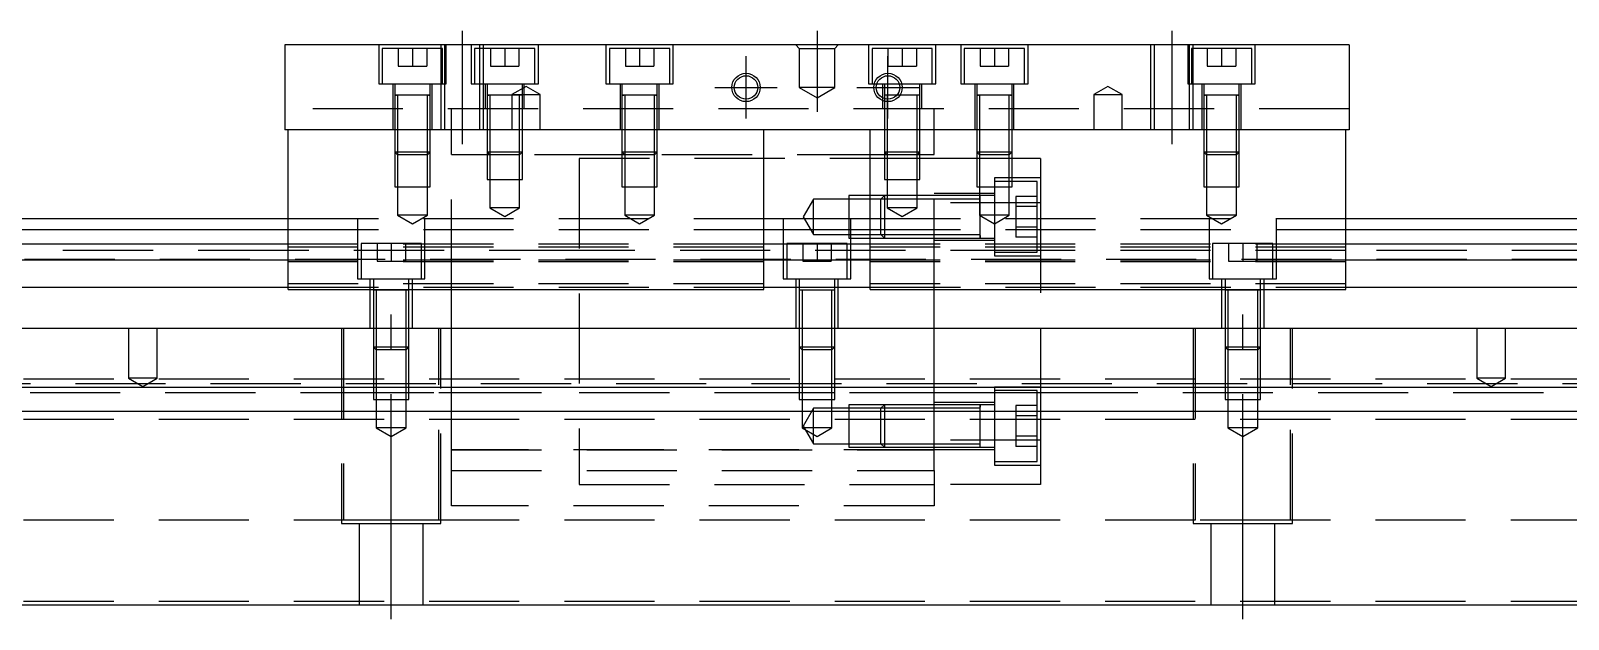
# Model space of a CAD drawing. Extents: x -20 to 866, y -277 to 102.
# Drawn here: x 209.2 to 425.9, y -239 to -156 of the extents above; entities that cross this region are included whole.
import ezdxf

# ---------------------------------------------------------------- set-up
doc = ezdxf.new("R2010")
doc.units = 0
doc.linetypes.add('CENTER', pattern=[50.8, 31.75, -6.35, 6.35, -6.35])
doc.linetypes.add('DASHED', pattern=[19.05, 12.7, -6.35])
doc.layers.get('0').update_dxf_attribs({"linetype": 'CONTINUOUS'})
doc.layers.add('CENTER', color=1, linetype='CENTER')

msp = doc.modelspace()

# ---------------------------------------------------------------- linework, layer by layer
at = {"color": 7, "linetype": 'CONTINUOUS'}
for p, q in [((395, -158.03), (245, -158.03)), ((245, -158.03), (245, -170.03)), ((395, -158.03), (395, -170.03)), ((329.9, -165.13), (329.9, -165.676966)), ((329.9, -165.676966), (329.9, -166.027498)), ((331.67033, -165.13), (331.229838, -165.13)), ((395, -170.03), (245, -170.03)), ((245.5, -192.53), (245.5, -170.03)), ((312.5, -192.53), (312.5, -170.03)), ((327.5, -192.53), (327.5, -170.03)), ((394.5, -192.53), (394.5, -170.03)), ((0, -182.53), (245.5, -182.53)), ((0, -184.069608), (245.5, -184.069608)), ((312.5, -182.53), (327.5, -182.53)), ((312.5, -184.069608), (327.5, -184.069608)), ((394.5, -182.53), (640, -182.53)), ((394.5, -184.069608), (640, -184.069608)), ((245.5, -186.15154), (0, -186.15154)), ((327.5, -186.15154), (312.5, -186.15154)), ((640, -186.15154), (394.5, -186.15154)), ((245.5, -188.366666), (0, -188.366666)), ((327.5, -188.366666), (312.5, -188.366666)), ((640, -188.366666), (394.5, -188.366666)), ((0, -192.211934), (245.5, -192.211934)), ((245.5, -192.53), (312.5, -192.53)), ((312.5, -192.211934), (327.5, -192.211934)), ((327.5, -192.53), (394.5, -192.53)), ((394.5, -192.211934), (640, -192.211934)), ((640, -198.03), (0, -198.03)), ((640, -206.33), (0, -206.33)), ((640, -209.73), (0, -209.73)), ((640, -237.03), (0, -237.03))]:
    msp.add_line(p, q, dxfattribs=at)
at = {"color": 3, "linetype": 'DASHED'}
for p, q in [((258.25, -158.03), (258.25, -163.53)), ((267.000006, -158.03), (267.000006, -170.03)), ((267.5, -158.03), (267.5, -170.03)), ((267.75, -163.53), (267.75, -158.03)), ((271.25, -158.03), (271.25, -163.53)), ((272.5, -170.03), (272.5, -158.03)), ((272.999994, -170.03), (272.999994, -158.03)), ((280.75, -163.53), (280.75, -158.03)), ((290.25, -158.03), (290.25, -163.53)), ((299.75, -163.53), (299.75, -158.03)), ((317.5, -158.53), (317, -158.03)), ((322.5, -158.53), (323, -158.03)), ((327.25, -158.03), (327.25, -163.53)), ((336.75, -163.53), (336.75, -158.03)), ((340.25, -158.03), (340.25, -163.53)), ((349.75, -163.53), (349.75, -158.03)), ((367.000006, -158.03), (367.000006, -170.03)), ((367.5, -158.03), (367.5, -170.03)), ((372.25, -158.03), (372.25, -163.53)), ((372.5, -170.03), (372.5, -158.03)), ((372.999994, -170.03), (372.999994, -158.03)), ((381.75, -163.53), (381.75, -158.03)), ((267.25, -158.53), (258.75, -158.53)), ((258.75, -158.53), (258.75, -163.53)), ((261, -158.53), (261, -161.03)), ((263, -158.53), (263, -161.03)), ((265, -158.53), (265, -161.03)), ((267.25, -163.53), (267.25, -158.53)), ((272.999994, -158.53), (271.75, -158.53)), ((271.75, -158.53), (271.75, -163.53)), ((280.25, -158.53), (272.999994, -158.53)), ((274, -158.53), (274, -161.03)), ((276, -158.53), (276, -161.03)), ((278, -158.53), (278, -161.03)), ((280.25, -163.53), (280.25, -158.53)), ((299.25, -158.53), (290.75, -158.53)), ((290.75, -158.53), (290.75, -163.53)), ((293, -158.53), (293, -161.03)), ((295, -158.53), (295, -161.03)), ((297, -158.53), (297, -161.03)), ((299.25, -163.53), (299.25, -158.53)), ((317.5, -158.53), (317.5, -164.03)), ((317.5, -158.53), (322.5, -158.53)), ((322.5, -164.03), (322.5, -158.53)), ((336.25, -158.53), (327.75, -158.53)), ((327.75, -158.53), (327.75, -163.53)), ((330, -158.53), (330, -161.03)), ((332, -158.53), (332, -161.03)), ((334, -158.53), (334, -161.03)), ((336.25, -163.53), (336.25, -158.53)), ((349.25, -158.53), (340.75, -158.53)), ((340.75, -158.53), (340.75, -163.53)), ((343, -158.53), (343, -161.03)), ((345, -158.53), (345, -161.03)), ((347, -158.53), (347, -161.03)), ((349.25, -163.53), (349.25, -158.53)), ((381.25, -158.53), (372.75, -158.53)), ((372.75, -158.53), (372.75, -163.53)), ((375, -158.53), (375, -161.03)), ((377, -158.53), (377, -161.03)), ((379, -158.53), (379, -161.03)), ((381.25, -163.53), (381.25, -158.53)), ((261, -161.03), (263, -161.03)), ((263, -161.03), (265, -161.03)), ((274, -161.03), (276, -161.03)), ((276, -161.03), (278, -161.03)), ((293, -161.03), (295, -161.03)), ((295, -161.03), (297, -161.03)), ((330, -161.03), (332, -161.03)), ((332, -161.03), (334, -161.03)), ((343, -161.03), (345, -161.03)), ((345, -161.03), (347, -161.03)), ((375, -161.03), (377, -161.03)), ((377, -161.03), (379, -161.03)), ((258.25, -163.53), (267.75, -163.53)), ((260.25, -163.53), (260.25, -170.03)), ((260.5, -163.53), (260.5, -165.13)), ((265.5, -165.13), (265.5, -163.53)), ((265.75, -170.03), (265.75, -163.53)), ((271.25, -163.53), (280.75, -163.53)), ((273.25, -163.53), (273.25, -167.03)), ((273.5, -163.53), (273.5, -165.13)), ((279, -163.8753), (277, -165.03)), ((278.5, -165.13), (278.5, -163.53)), ((278.75, -167.03), (278.75, -163.53)), ((281, -165.03), (279, -163.8753)), ((290.25, -163.53), (299.75, -163.53)), ((292.25, -163.53), (292.25, -170.03)), ((292.5, -163.53), (292.5, -165.13)), ((297.5, -165.13), (297.5, -163.53)), ((297.75, -170.03), (297.75, -163.53)), ((322.5, -164.03), (317.5, -164.03)), ((317.5, -164.03), (320, -165.473376)), ((320, -165.473376), (322.5, -164.03)), ((327.25, -163.53), (336.75, -163.53)), ((329.25, -163.53), (329.25, -167.03)), ((329.5, -163.53), (329.5, -165.13)), ((334.5, -165.13), (334.5, -163.53)), ((334.75, -167.03), (334.75, -163.53)), ((340.25, -163.53), (349.75, -163.53)), ((342.25, -163.53), (342.25, -170.03)), ((342.5, -163.53), (342.5, -165.13)), ((347.5, -165.13), (347.5, -163.53)), ((347.75, -170.03), (347.75, -163.53)), ((361, -163.8753), (359, -165.03)), ((363, -165.03), (361, -163.8753)), ((372.25, -163.53), (381.75, -163.53)), ((374.25, -163.53), (374.25, -170.03)), ((374.5, -163.53), (374.5, -165.13)), ((379.5, -165.13), (379.5, -163.53)), ((379.75, -170.03), (379.75, -163.53)), ((260.5, -165.125), (260.5, -165.13)), ((260.5, -165.13), (260.757448, -165.13)), ((260.757468, -165.13), (260.5, -165.13)), ((260.5, -165.13), (260.5, -165.135)), ((260.5, -165.13), (260.5, -170.02998)), ((265.242552, -165.13), (260.757468, -165.13)), ((260.9, -165.13), (260.9, -170.02998)), ((265.1, -170.02998), (265.1, -165.13)), ((265.5, -165.13), (265.242552, -165.13)), ((265.242602, -165.13), (265.5, -165.13)), ((265.5, -165.13), (265.5, -165.125)), ((265.5, -165.135), (265.5, -165.13)), ((265.5, -170.02998), (265.5, -165.13)), ((273.5, -165.125), (273.5, -165.13)), ((273.5, -165.13), (273.757448, -165.13)), ((273.757468, -165.13), (273.5, -165.13)), ((273.5, -165.13), (273.5, -165.135)), ((273.5, -165.13), (273.5, -167.02998)), ((278.5, -165.13), (273.757468, -165.13)), ((273.9, -165.13), (273.9, -167.02998)), ((277, -165.03), (279, -165.03)), ((277, -165.03), (277, -170.03)), ((278.1, -167.02998), (278.1, -165.13)), ((278.5, -165.13), (278.5, -165.125)), ((278.5, -165.135), (278.5, -165.13)), ((278.5, -167.02998), (278.5, -165.13)), ((279, -165.03), (281, -165.03)), ((281, -170.03), (281, -165.03)), ((292.5, -165.125), (292.5, -165.13)), ((292.5, -165.13), (292.757448, -165.13)), ((292.757468, -165.13), (292.5, -165.13)), ((292.5, -165.13), (292.5, -170.02998)), ((292.5, -165.13), (292.5, -165.135)), ((297.242552, -165.13), (292.757468, -165.13)), ((292.9, -165.13), (292.9, -170.02998)), ((297.1, -170.02998), (297.1, -165.13)), ((297.5, -165.13), (297.242552, -165.13)), ((297.242602, -165.13), (297.5, -165.13)), ((297.5, -165.13), (297.5, -165.125)), ((297.5, -170.02998), (297.5, -165.13)), ((297.5, -165.135), (297.5, -165.13)), ((329.5, -165.125), (329.5, -165.13)), ((329.757468, -165.13), (329.5, -165.13)), ((329.5, -165.13), (329.5, -165.135)), ((329.5, -165.13), (329.5, -165.602418)), ((329.5, -165.602418), (329.5, -165.966492)), ((329.5, -165.966492), (329.5, -167.02998)), ((331.229562, -165.13), (329.757468, -165.13)), ((329.9, -166.027498), (329.9, -167.02998)), ((331.669968, -165.13), (331.229562, -165.13)), ((334.242552, -165.13), (331.669968, -165.13)), ((334.1, -167.02998), (334.1, -165.13)), ((334.5, -165.13), (334.242552, -165.13)), ((334.5, -165.13), (334.5, -165.125)), ((334.5, -165.135), (334.5, -165.13)), ((334.5, -167.02998), (334.5, -165.13)), ((342.5, -165.125), (342.5, -165.13)), ((342.5, -165.13), (342.757448, -165.13)), ((342.757468, -165.13), (342.5, -165.13)), ((342.5, -165.13), (342.5, -165.135)), ((342.5, -165.13), (342.5, -170.02998)), ((347.242552, -165.13), (342.757468, -165.13)), ((342.9, -165.13), (342.9, -170.02998)), ((347.1, -170.02998), (347.1, -165.13)), ((347.5, -165.13), (347.242552, -165.13)), ((347.242602, -165.13), (347.5, -165.13)), ((347.5, -165.13), (347.5, -165.125)), ((347.5, -165.135), (347.5, -165.13)), ((347.5, -170.02998), (347.5, -165.13)), ((359, -165.03), (361, -165.03)), ((359, -165.03), (359, -170.03)), ((361, -165.03), (363, -165.03)), ((363, -170.03), (363, -165.03)), ((374.5, -165.125), (374.5, -165.13)), ((374.5, -165.13), (374.757448, -165.13)), ((374.757468, -165.13), (374.5, -165.13)), ((374.5, -165.13), (374.5, -165.135)), ((374.5, -165.13), (374.5, -170.02998)), ((379.242552, -165.13), (374.757468, -165.13)), ((374.9, -165.13), (374.9, -170.02998)), ((379.1, -170.02998), (379.1, -165.13)), ((379.5, -165.13), (379.242552, -165.13)), ((379.242602, -165.13), (379.5, -165.13)), ((379.5, -165.13), (379.5, -165.125)), ((379.5, -165.135), (379.5, -165.13)), ((379.5, -170.02998), (379.5, -165.13)), ((395, -167.03), (245, -167.03)), ((268.5, -170.03), (268.5, -167.03)), ((273.5, -167.03), (273.5, -173.13)), ((273.500006, -167.03), (273.500006, -173.13)), ((273.9, -167.03), (273.9, -173.53)), ((278.1, -173.53), (278.1, -167.03)), ((278.499994, -173.13), (278.499994, -167.03)), ((278.5, -173.13), (278.5, -167.03)), ((329.5, -167.03), (329.5, -173.13)), ((329.500006, -167.03), (329.500006, -173.13)), ((329.9, -167.03), (329.9, -173.53)), ((334.1, -170.03), (334.1, -167.03)), ((334.499994, -170.03), (334.499994, -167.03)), ((334.5, -170.03), (334.5, -167.03)), ((336.5, -170.03), (336.5, -167.03)), ((260.5, -170.03), (260.5, -173.13)), ((260.500006, -170.03), (260.500006, -173.130006)), ((260.9, -170.03), (260.9, -173.53)), ((265.1, -173.53), (265.1, -170.03)), ((265.499994, -173.130006), (265.499994, -170.03)), ((265.5, -173.13), (265.5, -170.03)), ((268.5, -192.53), (268.5, -170.03)), ((292.5, -170.03), (292.5, -173.13)), ((292.500006, -170.03), (292.500006, -173.130006)), ((292.9, -170.03), (292.9, -173.53)), ((297.1, -173.53), (297.1, -170.03)), ((297.499994, -173.130006), (297.499994, -170.03)), ((297.5, -173.13), (297.5, -170.03)), ((334.1, -173.53), (334.1, -170.03)), ((334.499994, -173.130006), (334.499994, -170.03)), ((334.5, -173.13), (334.5, -170.03)), ((336.5, -192.53), (336.5, -170.03)), ((342.5, -170.03), (342.5, -173.13)), ((342.500006, -170.03), (342.500006, -173.130006)), ((342.9, -170.03), (342.9, -173.53)), ((347.1, -173.53), (347.1, -170.03)), ((347.499994, -173.130006), (347.499994, -170.03)), ((347.5, -173.13), (347.5, -170.03)), ((374.5, -170.03), (374.5, -173.13)), ((374.500006, -170.03), (374.500006, -173.130006)), ((374.9, -170.03), (374.9, -173.53)), ((379.1, -173.53), (379.1, -170.03)), ((379.499994, -173.130006), (379.499994, -170.03)), ((379.5, -173.13), (379.5, -170.03)), ((260.5, -173.13), (265.5, -173.13)), ((260.5, -173.13), (260.9, -173.53)), ((260.500006, -173.13002), (260.500006, -178.03)), ((265.1, -173.53), (265.5, -173.13)), ((265.499994, -178.03), (265.499994, -173.13002)), ((273.5, -173.13), (278.5, -173.13)), ((273.5, -173.13), (273.9, -173.53)), ((273.500006, -173.13002), (273.500006, -177.03)), ((278.1, -173.53), (278.5, -173.13)), ((278.499994, -177.03), (278.499994, -173.13002)), ((292.5, -173.13), (297.5, -173.13)), ((292.5, -173.13), (292.9, -173.53)), ((292.500006, -173.13002), (292.500006, -178.03)), ((297.1, -173.53), (297.5, -173.13)), ((297.499994, -178.03), (297.499994, -173.13002)), ((329.5, -173.13), (334.5, -173.13)), ((329.5, -173.13), (329.9, -173.53)), ((329.500006, -173.13002), (329.500006, -177.03)), ((334.1, -173.53), (334.5, -173.13)), ((334.499994, -177.03), (334.499994, -173.13002)), ((342.5, -173.13), (347.5, -173.13)), ((342.5, -173.13), (342.9, -173.53)), ((342.500006, -173.13002), (342.500006, -178.03)), ((347.1, -173.53), (347.5, -173.13)), ((347.499994, -178.03), (347.499994, -173.13002)), ((374.5, -173.13), (379.5, -173.13)), ((374.5, -173.13), (374.9, -173.53)), ((374.500006, -173.13002), (374.500006, -178.03)), ((379.1, -173.53), (379.5, -173.13)), ((379.499994, -178.03), (379.499994, -173.13002)), ((265.1, -173.53), (260.9, -173.53)), ((260.9, -173.53002), (260.9, -178.03)), ((265.1, -178.03), (265.1, -173.53002)), ((273.9, -173.53), (268.5, -173.53)), ((278.1, -173.53), (273.9, -173.53)), ((273.9, -173.53002), (273.9, -177.03)), ((292.9, -173.53), (278.1, -173.53)), ((278.1, -177.03), (278.1, -173.53002)), ((286.5, -174.03), (286.5, -220.03)), ((334.499994, -174.03), (286.5, -174.03)), ((297.1, -173.53), (292.9, -173.53)), ((292.9, -173.53002), (292.9, -178.03)), ((329.9, -173.53), (297.1, -173.53)), ((297.1, -178.03), (297.1, -173.53002)), ((334.1, -173.53), (329.9, -173.53)), ((329.9, -173.53002), (329.9, -177.03)), ((336.5, -173.53), (334.1, -173.53)), ((334.1, -177.03), (334.1, -173.53002)), ((336.5, -174.03), (334.499994, -174.03)), ((342.500006, -174.03), (336.5, -174.03)), ((347.499994, -174.03), (342.500006, -174.03)), ((347.1, -173.53), (342.9, -173.53)), ((342.9, -173.53002), (342.9, -178.03)), ((347.1, -178.03), (347.1, -173.53002)), ((351.5, -174.03), (347.499994, -174.03)), ((351.5, -174.03), (351.5, -180.2968)), ((379.1, -173.53), (374.9, -173.53)), ((374.9, -173.53002), (374.9, -178.03)), ((379.1, -178.03), (379.1, -173.53002)), ((273.500006, -177.03), (278.499994, -177.03)), ((273.9, -177.03), (273.9, -181.03)), ((278.1, -181.03), (278.1, -177.03)), ((329.500006, -177.03), (334.499994, -177.03)), ((329.9, -177.03), (329.9, -181.03)), ((334.1, -181.03), (334.1, -177.03)), ((345, -176.78), (345, -187.78)), ((351.5, -176.78), (345, -176.78)), ((347.499994, -177.28), (345, -177.28)), ((351, -177.28), (347.499994, -177.28)), ((351, -187.28), (351, -177.28)), ((260.500006, -178.03), (265.499994, -178.03)), ((260.9, -178.03), (260.9, -182.03)), ((265.1, -182.03), (265.1, -178.03)), ((292.500006, -178.03), (297.499994, -178.03)), ((292.9, -178.03), (292.9, -182.03)), ((297.1, -182.03), (297.1, -178.03)), ((319.5, -179.78), (318.056624, -182.28)), ((319.5, -184.78), (319.5, -179.78)), ((324.5, -179.78), (319.5, -179.78)), ((324.5, -179.280006), (324.5, -185.279994)), ((329.49998, -179.280006), (324.5, -179.280006)), ((328.99998, -179.78), (324.5, -179.78)), ((329.5, -179.28), (329, -179.78)), ((329, -184.78), (329, -179.78)), ((336.5, -179.78), (329, -179.78)), ((329.5, -179.28), (329.5, -185.28)), ((336.5, -179.28), (329.5, -179.28)), ((336.5, -179.280006), (329.5, -179.280006)), ((345, -178.98), (336.5, -178.98)), ((343.005, -179.28), (336.50002, -179.28)), ((343, -179.78), (336.50002, -179.78)), ((342.500006, -178.03), (347.499994, -178.03)), ((342.9, -178.03), (342.9, -182.03)), ((345, -179.28), (342.995, -179.28)), ((343, -179.78), (343, -179.279994)), ((343, -182.28), (343, -179.279994)), ((343, -185.280006), (343, -179.279994)), ((343, -184.78), (343, -179.78)), ((347.1, -182.03), (347.1, -178.03)), ((348, -179.393248), (348, -180.836624)), ((351, -179.393248), (348, -179.393248)), ((374.500006, -178.03), (379.499994, -178.03)), ((374.9, -178.03), (374.9, -182.03)), ((379.1, -182.03), (379.1, -178.03)), ((278.1, -181.03), (273.9, -181.03)), ((273.9, -181.03), (276, -182.242436)), ((276, -182.242436), (278.1, -181.03)), ((334.1, -181.03), (329.9, -181.03)), ((329.9, -181.03), (332, -182.242436)), ((332, -182.242436), (334.1, -181.03)), ((351.5, -180.2968), (336.5, -180.2968)), ((351, -180.836624), (348, -180.836624)), ((348, -180.836624), (348, -183.723376)), ((351.5, -180.2968), (351.5, -198.03)), ((245.5, -182.53), (312.5, -182.53)), ((245.5, -184.069608), (312.5, -184.069608)), ((255.25, -182.53), (255.25, -191.03)), ((265.1, -182.03), (260.9, -182.03)), ((260.9, -182.03), (263, -183.242436)), ((263, -183.242436), (265.1, -182.03)), ((264.75, -191.03), (264.75, -182.53)), ((297.1, -182.03), (292.9, -182.03)), ((292.9, -182.03), (295, -183.242436)), ((295, -183.242436), (297.1, -182.03)), ((315.25, -182.53), (315.25, -191.03)), ((318.056624, -182.28), (319.5, -184.78)), ((324.75, -191.03), (324.75, -182.53)), ((327.5, -182.53), (394.5, -182.53)), ((327.5, -184.069608), (394.5, -184.069608)), ((347.1, -182.03), (342.9, -182.03)), ((342.9, -182.03), (345, -183.242436)), ((343, -184.930204), (343, -182.031394)), ((345, -183.242436), (347.1, -182.03)), ((351, -183.723376), (348, -183.723376)), ((348, -183.723376), (348, -185.166752)), ((379.1, -182.03), (374.9, -182.03)), ((374.9, -182.03), (377, -183.242436)), ((375.25, -182.53), (375.25, -191.03)), ((377, -183.242436), (379.1, -182.03)), ((384.75, -191.03), (384.75, -182.53)), ((312.5, -186.15154), (245.5, -186.15154)), ((264.25, -186.03), (255.75, -186.03)), ((255.75, -186.03), (255.75, -191.03)), ((258, -186.03), (258, -188.53)), ((260, -186.03), (260, -188.53)), ((262, -186.03), (262, -188.53)), ((264.25, -191.03), (264.25, -186.03)), ((324.25, -186.03), (315.75, -186.03)), ((315.75, -186.03), (315.75, -191.03)), ((318, -186.03), (318, -188.53)), ((319.5, -184.78), (324.5, -184.78)), ((320, -186.03), (320, -188.53)), ((322, -186.03), (322, -188.53)), ((324.25, -191.03), (324.25, -186.03)), ((324.5, -184.78), (328.99998, -184.78)), ((324.5, -185.279994), (329.49998, -185.279994)), ((394.5, -186.15154), (327.5, -186.15154)), ((329, -184.78), (329.5, -185.28)), ((329, -184.78), (336.5, -184.78)), ((329.5, -185.279994), (336.5, -185.279994)), ((329.5, -185.28), (336.5, -185.28)), ((336.5, -185.58), (345, -185.58)), ((336.50002, -184.78), (343, -184.78)), ((336.50002, -185.28), (343.005, -185.28)), ((342.995, -185.28), (345, -185.28)), ((343, -185.280006), (343, -184.78)), ((343, -185.28), (343, -184.930204)), ((343, -184.930204), (343, -185.28)), ((351, -185.166752), (348, -185.166752)), ((384.25, -186.03), (375.75, -186.03)), ((375.75, -186.03), (375.75, -191.03)), ((378, -186.03), (378, -188.53)), ((380, -186.03), (380, -188.53)), ((382, -186.03), (382, -188.53)), ((384.25, -191.03), (384.25, -186.03)), ((583, -188.28), (25, -188.28)), ((245.5, -187.03), (28, -187.03)), ((312.5, -186.55668), (245.5, -186.55668)), ((286.49998, -187.03), (245.5, -187.03)), ((312.5, -188.366666), (245.5, -188.366666)), ((351.5, -187.03), (286.5, -187.03)), ((394.5, -186.55668), (327.5, -186.55668)), ((394.5, -188.366666), (327.5, -188.366666)), ((345, -187.28), (351, -187.28)), ((345, -187.78), (351.5, -187.78)), ((394.5, -187.03), (351.50002, -187.03)), ((583, -187.03), (394.5, -187.03)), ((312.5, -188.61), (245.5, -188.61)), ((258, -188.53), (260, -188.53)), ((260, -188.53), (262, -188.53)), ((318, -188.53), (320, -188.53)), ((320, -188.53), (322, -188.53)), ((394.5, -188.61), (327.5, -188.61)), ((378, -188.53), (380, -188.53)), ((380, -188.53), (382, -188.53)), ((312.5, -191.707372), (245.5, -191.707372)), ((245.5, -192.211934), (312.5, -192.211934)), ((255.25, -191.03), (264.75, -191.03)), ((257, -191.03), (257, -198.03)), ((257.5, -191.03), (257.5, -192.63)), ((257.5, -192.625), (257.5, -192.63)), ((257.757468, -192.63), (257.5, -192.63)), ((257.5, -192.63), (257.5, -198.02998)), ((257.5, -192.63), (257.5, -192.635)), ((262.242552, -192.63), (257.757468, -192.63)), ((257.9, -192.63), (257.9, -198.02998)), ((262.1, -198.02998), (262.1, -192.63)), ((262.5, -192.63), (262.242552, -192.63)), ((262.5, -192.63), (262.5, -191.03)), ((262.5, -192.63), (262.5, -192.625)), ((262.5, -198.02998), (262.5, -192.63)), ((262.5, -192.635), (262.5, -192.63)), ((263, -198.03), (263, -191.03)), ((268.5, -198.03), (268.5, -192.53)), ((315.25, -191.03), (324.75, -191.03)), ((317, -191.03), (317, -198.03)), ((317.5, -191.03), (317.5, -192.63)), ((317.5, -192.625), (317.5, -192.63)), ((317.757468, -192.63), (317.5, -192.63)), ((317.5, -192.63), (317.5, -198.02998)), ((317.5, -192.63), (317.5, -192.635)), ((322.242552, -192.63), (317.757468, -192.63)), ((317.9, -192.63), (317.9, -198.02998)), ((322.1, -198.02998), (322.1, -192.63)), ((322.5, -192.63), (322.242552, -192.63)), ((322.5, -192.63), (322.5, -191.03)), ((322.5, -192.63), (322.5, -192.625)), ((322.5, -198.02998), (322.5, -192.63)), ((322.5, -192.635), (322.5, -192.63)), ((323, -198.03), (323, -191.03)), ((394.5, -191.707372), (327.5, -191.707372)), ((327.5, -192.211934), (394.5, -192.211934)), ((336.5, -198.03), (336.5, -192.53)), ((375.25, -191.03), (384.75, -191.03)), ((377, -191.03), (377, -198.03)), ((377.5, -191.03), (377.5, -192.63)), ((377.5, -192.625), (377.5, -192.63)), ((377.757468, -192.63), (377.5, -192.63)), ((377.5, -192.63), (377.5, -198.02998)), ((377.5, -192.63), (377.5, -192.635)), ((382.242552, -192.63), (377.757468, -192.63)), ((377.9, -192.63), (377.9, -198.02998)), ((382.1, -198.02998), (382.1, -192.63)), ((382.5, -192.63), (382.242552, -192.63)), ((382.5, -192.63), (382.5, -191.03)), ((382.5, -192.63), (382.5, -192.625)), ((382.5, -198.02998), (382.5, -192.63)), ((382.5, -192.635), (382.5, -192.63)), ((383, -198.03), (383, -191.03)), ((223, -198.03), (223, -205.03)), ((227, -205.03), (227, -198.03)), ((253, -198.03), (253, -225.53)), ((253.291796, -198.03), (253.291796, -225.03)), ((257.5, -198.03), (257.5, -200.63)), ((257.500006, -198.03), (257.500006, -200.630006)), ((257.9, -198.03), (257.9, -201.03)), ((262.1, -201.03), (262.1, -198.03)), ((262.499994, -200.630006), (262.499994, -198.03)), ((262.5, -200.63), (262.5, -198.03)), ((266.708204, -225.03), (266.708204, -198.03)), ((267, -225.53), (267, -198.03)), ((268.5, -206.33), (268.5, -198.03)), ((317.5, -198.03), (317.5, -200.63)), ((317.500006, -198.03), (317.500006, -200.630006)), ((317.9, -198.03), (317.9, -201.03)), ((322.1, -201.03), (322.1, -198.03)), ((322.499994, -200.630006), (322.499994, -198.03)), ((322.5, -200.63), (322.5, -198.03)), ((336.5, -206.33), (336.5, -198.03)), ((351.5, -198.03), (351.5, -201.03)), ((373, -198.03), (373, -225.53)), ((373.291796, -198.03), (373.291796, -225.03)), ((377.5, -198.03), (377.5, -200.63)), ((377.500006, -198.03), (377.500006, -200.630006)), ((377.9, -198.03), (377.9, -201.03)), ((382.1, -201.03), (382.1, -198.03)), ((382.499994, -200.630006), (382.499994, -198.03)), ((382.5, -200.63), (382.5, -198.03)), ((386.708204, -225.03), (386.708204, -198.03)), ((387, -225.53), (387, -198.03)), ((413, -198.03), (413, -205.03)), ((417, -205.03), (417, -198.03)), ((257.5, -200.63), (262.5, -200.63)), ((257.5, -200.63), (257.9, -201.03)), ((257.500006, -200.63002), (257.500006, -206.33)), ((262.1, -201.03), (257.9, -201.03)), ((257.9, -201.03002), (257.9, -208.03)), ((262.1, -201.03), (262.5, -200.63)), ((262.1, -208.03), (262.1, -201.03002)), ((262.499994, -206.33), (262.499994, -200.63002)), ((317.5, -200.63), (322.5, -200.63)), ((317.5, -200.63), (317.9, -201.03)), ((317.500006, -200.63002), (317.500006, -206.33)), ((322.1, -201.03), (317.9, -201.03)), ((317.9, -201.03002), (317.9, -208.03)), ((322.1, -201.03), (322.5, -200.63)), ((322.1, -208.03), (322.1, -201.03002)), ((322.499994, -206.33), (322.499994, -200.63002)), ((351.5, -201.03), (351.5, -206.33)), ((377.5, -200.63), (382.5, -200.63)), ((377.5, -200.63), (377.9, -201.03)), ((377.500006, -200.63002), (377.500006, -206.33)), ((382.1, -201.03), (377.9, -201.03)), ((377.9, -201.03002), (377.9, -208.03)), ((382.1, -201.03), (382.5, -200.63)), ((382.1, -208.03), (382.1, -201.03002)), ((382.499994, -206.33), (382.499994, -200.63002)), ((640, -205.18), (0, -205.18)), ((25, -205.78), (583, -205.78)), ((227, -205.03), (223, -205.03)), ((223, -205.03), (225, -206.1847)), ((225, -206.1847), (227, -205.03)), ((417, -205.03), (413, -205.03)), ((413, -205.03), (415, -206.1847)), ((415, -206.1847), (417, -205.03)), ((56.708204, -207.03), (253.291796, -207.03)), ((253.291796, -207.03), (266.708204, -207.03)), ((257.500006, -206.33), (257.500006, -208.03)), ((257.500006, -207.03), (262.499994, -207.03)), ((262.499994, -208.03), (262.499994, -206.33)), ((266.708204, -207.03), (268.5, -207.03)), ((268.5, -209.73), (268.5, -206.33)), ((268.5, -207.03), (286.49998, -207.03)), ((286.5, -207.029994), (336.5, -207.029994)), ((286.5, -207.03), (336.5, -207.03)), ((317.500006, -206.33), (317.500006, -208.03)), ((317.500006, -207.03), (322.499994, -207.03)), ((322.499994, -208.03), (322.499994, -206.33)), ((336.5, -209.73), (336.5, -206.33)), ((336.5, -207.029994), (345, -207.029994)), ((336.5, -207.03), (345, -207.03)), ((345, -206.28), (345, -217.28)), ((351.5, -206.28), (345, -206.28)), ((347.500006, -206.78), (345, -206.78)), ((345, -207.029994), (347.500006, -207.029994)), ((345, -207.03), (347.500006, -207.03)), ((351, -206.78), (347.500006, -206.78)), ((347.500006, -207.029994), (351, -207.029994)), ((347.500006, -207.03), (351, -207.03)), ((351, -208.03), (351, -206.78)), ((351, -207.029994), (351.5, -207.029994)), ((351, -207.03), (351.5, -207.03)), ((351.5, -206.33), (351.5, -208.03)), ((351.50002, -207.03), (352.499994, -207.03)), ((352.499994, -207.03), (583.005, -207.03)), ((377.500006, -206.33), (377.500006, -208.03)), ((377.500006, -207.03), (382.499994, -207.03)), ((382.499994, -208.03), (382.499994, -206.33)), ((257.500006, -208.03), (262.499994, -208.03)), ((257.9, -208.03), (257.9, -212.03)), ((262.1, -212.03), (262.1, -208.03)), ((268.5, -218.03), (268.5, -209.73)), ((317.500006, -208.03), (322.499994, -208.03)), ((317.9, -208.03), (317.9, -212.03)), ((319.5, -209.28), (318.056624, -211.78)), ((319.5, -214.28), (319.5, -209.28)), ((324.5, -209.28), (319.5, -209.28)), ((322.1, -212.03), (322.1, -208.03)), ((324.5, -208.780006), (324.5, -214.779994)), ((329.49998, -208.780006), (324.5, -208.780006)), ((328.99998, -209.28), (324.5, -209.28)), ((329.5, -208.78), (329, -209.28)), ((329, -214.28), (329, -209.28)), ((336.5, -209.28), (329, -209.28)), ((329.5, -208.78), (329.5, -214.78)), ((336.5, -208.78), (329.5, -208.78)), ((336.5, -208.780006), (329.5, -208.780006)), ((345, -208.48), (336.5, -208.48)), ((336.5, -218.03), (336.5, -209.73)), ((343.005, -208.78), (336.50002, -208.78)), ((343, -209.28), (336.50002, -209.28)), ((345, -208.78), (342.995, -208.78)), ((343, -208.78), (343, -209.12965)), ((343, -209.129602), (343, -208.78)), ((343, -208.78), (343, -209.12965)), ((343, -209.129602), (343, -208.78)), ((343, -209.72965), (343, -209.129602)), ((343, -209.73), (343, -209.28)), ((343, -211.61996), (343, -209.72965)), ((348, -208.893248), (348, -210.336624)), ((351, -208.893248), (348, -208.893248)), ((351, -209.73), (351, -208.03)), ((351, -216.78), (351, -209.73)), ((351.5, -208.03), (351.5, -209.73)), ((351.5, -209.73), (351.5, -213.7632)), ((377.500006, -208.03), (382.499994, -208.03)), ((377.9, -208.03), (377.9, -212.03)), ((382.1, -212.03), (382.1, -208.03)), ((640, -210.88), (0, -210.88)), ((262.1, -212.03), (257.9, -212.03)), ((257.9, -212.03), (260, -213.242436)), ((260, -213.242436), (262.1, -212.03)), ((322.1, -212.03), (317.9, -212.03)), ((317.9, -212.03), (320, -213.242436)), ((318.056624, -211.78), (319.5, -214.28)), ((320, -213.242436), (322.1, -212.03)), ((343, -214.430204), (343, -211.61996)), ((351, -210.336624), (348, -210.336624)), ((348, -210.336624), (348, -213.223376)), ((382.1, -212.03), (377.9, -212.03)), ((377.9, -212.03), (380, -213.242436)), ((380, -213.242436), (382.1, -212.03)), ((319.5, -214.28), (324.5, -214.28)), ((324.5, -214.28), (328.99998, -214.28)), ((329, -214.28), (336.5, -214.28)), ((329, -214.28), (329.5, -214.78)), ((351.5, -213.7632), (336.5, -213.7632)), ((336.50002, -214.28), (343, -214.28)), ((343, -214.780006), (343, -214.28)), ((343, -214.78), (343, -214.430204)), ((351, -213.223376), (348, -213.223376)), ((348, -213.223376), (348, -214.666752)), ((351.5, -213.7632), (351.5, -220.03)), ((268.5, -215.120052), (336.5, -215.120052)), ((336.5, -215.120052), (268.5, -215.120052)), ((324.5, -214.779994), (329.49998, -214.779994)), ((329.5, -214.779994), (336.5, -214.779994)), ((329.5, -214.78), (336.5, -214.78)), ((336.5, -215.08), (345, -215.08)), ((336.50002, -214.78), (343, -214.78)), ((342.995, -214.78), (343, -214.78)), ((343, -214.78), (345, -214.78)), ((343, -214.78), (343.005, -214.78)), ((351, -214.666752), (348, -214.666752)), ((268.5, -218.03), (336.5, -218.03)), ((268.5, -223.03), (268.5, -218.03)), ((336.5, -218.03), (336.5, -223.03)), ((345, -216.78), (351, -216.78)), ((345, -217.28), (351.5, -217.28)), ((286.5, -220.03), (336.5, -220.03)), ((351.5, -220.03), (336.5, -220.03)), ((336.5, -223.03), (268.5, -223.03)), ((640, -225.03), (0, -225.03)), ((266.708204, -225.03), (253.291796, -225.03)), ((386.708204, -225.03), (373.291796, -225.03)), ((253, -225.53), (260, -225.53)), ((255.5, -225.53), (255.5, -237.03)), ((260, -225.53), (267, -225.53)), ((264.5, -237.03), (264.5, -225.53)), ((373, -225.53), (380, -225.53)), ((375.5, -225.53), (375.5, -237.03)), ((380, -225.53), (387, -225.53)), ((384.5, -237.03), (384.5, -225.53)), ((640, -236.53), (6.499992, -236.53))]:
    msp.add_line(p, q, dxfattribs=at)
at = {"color": 3, "linetype": 'CONTINUOUS'}
for centre in [(310, -164.03), (330, -164.03)]:
    msp.add_circle(centre, 2, dxfattribs=at)
at = {"color": 7, "linetype": 'CONTINUOUS'}
for centre in [(310, -164.03), (330, -164.03)]:
    msp.add_circle(centre, 1.65, dxfattribs=at)
at = {"layer": 'CENTER', "color": 1, "linetype": 'CENTER'}
for p, q in [((270, -156.03), (270, -172.03)), ((320, -156.03), (320, -167.473376)), ((370, -156.03), (370, -172.03)), ((310, -168.43), (310, -159.63)), ((330, -168.43), (330, -159.63)), ((305.6, -164.03), (314.4, -164.03)), ((325.6, -164.03), (334.4, -164.03)), ((260, -239.03), (260, -196.03)), ((380, -239.03), (380, -196.03))]:
    msp.add_line(p, q, dxfattribs=at)

doc.saveas('drawing.dxf')
